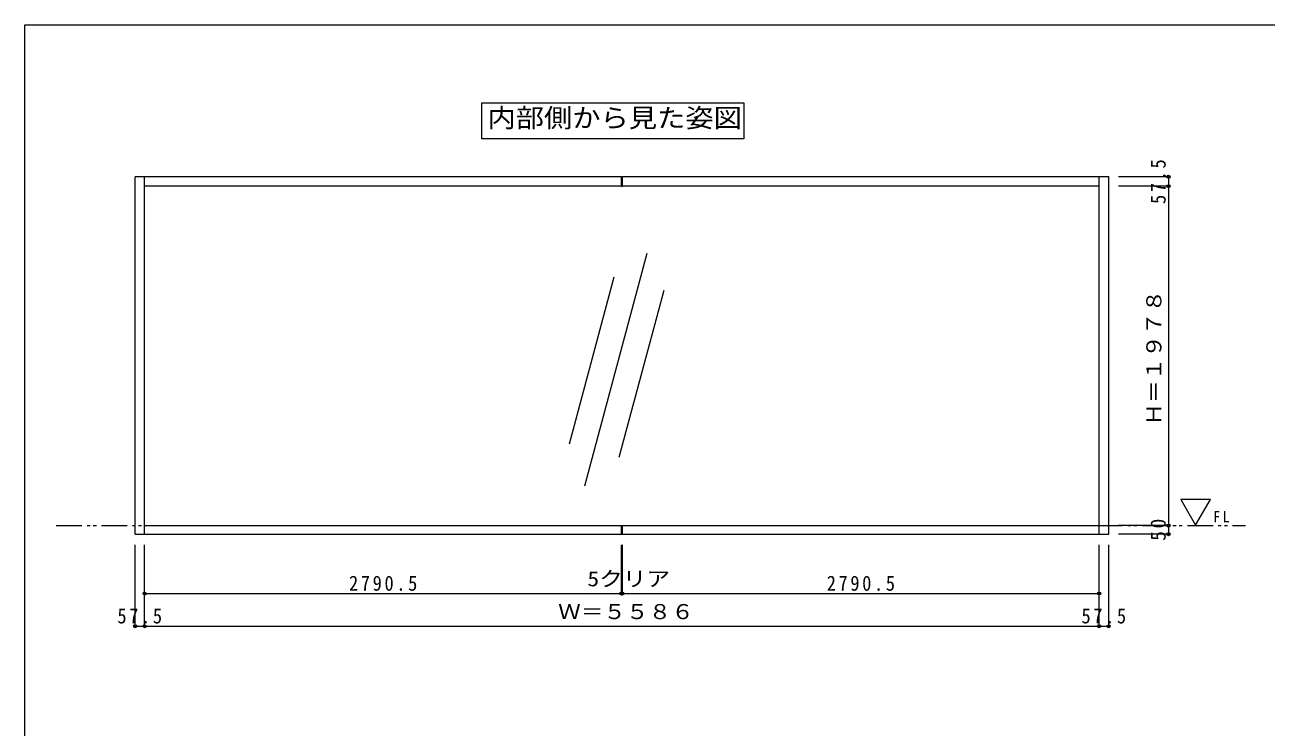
# Model space of a CAD drawing. Units: millimetres on the paper, with parts at other scales. Extents: x -848 to 394, y -812 to -536.
# Drawn here: x -848.1 to -606.7, y -675.1 to -538.5 of the extents above; entities that cross this region are included whole.
import ezdxf
from ezdxf.enums import TextEntityAlignment as Align

# ---------------------------------------------------------------- set-up
doc = ezdxf.new("R2010")
doc.units = ezdxf.units.MM
doc.header["$PDMODE"] = 32
doc.header["$PDSIZE"] = 0.6
doc.linetypes.add('DOUBLE_CHAIN1', pattern=[8.8, 5, -1, 0.6, -0.6, 0.6, -1])
doc.layers.add('1-9_hojyosen', color=7, linetype='Continuous', lineweight=9)
doc.layers.add('F-0', color=5, linetype='Continuous', lineweight=9)
doc.styles.add('ＭＳ ゴシック', font='')
doc.styles.get('ＭＳ ゴシック').set_extended_font_data('MS Gothic')

msp = doc.modelspace()

# ---------------------------------------------------------------- linework, layer by layer
at = {"layer": '1-9_hojyosen'}
for p, q in [((-826.676, -637.581), (-826.676, -568.064)), ((-732.076, -568.064), (-826.676, -568.064)), ((-824.826, -637.581), (-824.826, -568.064)), ((-732.076, -569.914), (-732.076, -568.064)), ((-731.909, -569.914), (-731.909, -568.064)), ((-637.309, -568.064), (-731.909, -568.064)), ((-639.159, -637.581), (-639.159, -568.064)), ((-637.309, -637.581), (-637.309, -568.064)), ((-732.076, -569.914), (-824.826, -569.914)), ((-639.159, -569.914), (-731.909, -569.914)), ((-727.132, -582.982), (-739.25, -628.21)), ((-733.568, -587.58), (-742.276, -620.079)), ((-723.856, -590.182), (-732.564, -622.681)), ((-824.826, -635.914), (-732.076, -635.914)), ((-732.076, -637.581), (-732.076, -635.914)), ((-731.909, -637.581), (-731.909, -635.914)), ((-731.909, -635.914), (-639.159, -635.914)), ((-826.676, -637.581), (-732.076, -637.581)), ((-731.909, -637.581), (-637.309, -637.581))]:
    msp.add_line(p, q, dxfattribs=at)
at = {"layer": '1-9_hojyosen', "color": 3}
for p, q in [((-625.685, -568.064), (-635.433, -568.064)), ((-625.685, -568.064), (-625.685, -569.914)), ((-625.685, -569.914), (-635.433, -569.914)), ((-625.685, -569.914), (-625.685, -635.914)), ((-625.685, -635.914), (-635.433, -635.914)), ((-625.685, -635.914), (-625.685, -637.581)), ((-826.676, -655.48), (-826.676, -639.652)), ((-824.826, -649.126), (-824.826, -639.652)), ((-824.826, -655.48), (-824.826, -639.652)), ((-732.076, -649.126), (-732.076, -639.652)), ((-731.909, -649.126), (-731.909, -639.652)), ((-639.159, -649.126), (-639.159, -639.652)), ((-639.159, -655.48), (-639.159, -639.652)), ((-637.309, -655.48), (-637.309, -639.652)), ((-625.685, -637.581), (-635.433, -637.581)), ((-824.826, -649.126), (-732.076, -649.126)), ((-732.076, -649.126), (-731.909, -649.126)), ((-731.909, -649.126), (-639.159, -649.126)), ((-826.676, -655.48), (-824.826, -655.48)), ((-824.826, -655.48), (-639.159, -655.48)), ((-639.159, -655.48), (-637.309, -655.48))]:
    msp.add_line(p, q, dxfattribs=at)
at = {"layer": '1-9_hojyosen', "color": 2, "linetype": 'DOUBLE_CHAIN1', "lineweight": 13}
msp.add_line((-842.013, -635.914), (-610.699, -635.914), dxfattribs=at)
at = {"layer": '1-9_hojyosen'}
for points in [[(-759.251, -553.718), (-708.302, -553.718), (-708.302, -560.695), (-759.251, -560.695)], [(-620.412, -635.803), (-617.525, -630.803), (-623.299, -630.803)]]:
    msp.add_lwpolyline(points, close=True, dxfattribs=at)
for centre in [(-731.992, -567.937), (-731.992, -568.122), (-731.992, -568.307), (-731.992, -568.492), (-731.992, -568.677), (-731.992, -568.862), (-731.992, -569.047), (-731.992, -569.232), (-731.992, -569.417), (-731.992, -569.602), (-731.992, -569.787), (-731.992, -635.787), (-731.992, -635.972), (-731.992, -636.157), (-731.992, -636.342), (-731.992, -636.527), (-731.992, -636.712), (-731.992, -636.897), (-731.992, -637.082), (-731.992, -637.267), (-731.992, -637.452)]:
    msp.add_arc(centre, 0.151, 236.63686, 303.36314, dxfattribs=at)
at = {"layer": '1-9_hojyosen', "color": 134}
for p in [(-625.685, -568.064), (-625.685, -569.914), (-625.685, -635.914), (-625.685, -637.581), (-824.826, -649.126), (-732.076, -649.126), (-731.909, -649.126), (-639.159, -649.126), (-826.676, -655.48), (-824.826, -655.48), (-639.159, -655.48), (-637.309, -655.48)]:
    msp.add_point(p, dxfattribs=at)
at = {"layer": 'F-0'}
for p, q in [((-848.132, -811.69), (-848.132, -538.527)), ((-848.132, -538.527), (-456.132, -538.527))]:
    msp.add_line(p, q, dxfattribs=at)

# ---------------------------------------------------------------- texts
at = {"layer": '1-9_hojyosen', "style": 'ＭＳ ゴシック'}
for s, height, width, p in [('内部側から見た姿図', 3.666, 1.1, (-758.152, -559.552)), ('5クリア', 2.933, 1.15, (-738.708, -648.597)), ('Ｗ＝５５８６', 2.933, 1.1, (-744.401, -654.982))]:
    msp.add_text(s, height=height, dxfattribs=dict(at, width=width)).set_placement(p, align=Align.BOTTOM_LEFT)
at = {"layer": '1-9_hojyosen', "style": 'ＭＳ ゴシック', "width": 1.1}
msp.add_text('Ｈ＝１９７８', height=2.933, rotation=90, dxfattribs=at).set_placement((-626.185, -616.46), align=Align.BOTTOM_LEFT)
at = {"layer": '1-9_hojyosen', "char_height": 2.933, "attachment_point": 7, "rotation": 90, "style": 'ＭＳ ゴシック'}
for s, insert in [('\\T1.28;\\W0.9;57.5', (-626.185, -573.364)), ('\\T1.27;\\W0.95;50', (-626.185, -638.872))]:
    msp.add_mtext(s, dxfattribs=dict(at, insert=insert))
at = {"layer": '1-9_hojyosen', "attachment_point": 7, "style": 'ＭＳ ゴシック'}
for s, insert, char_height in [('\\T1.36;\\W0.9;FL', (-616.965, -635.258), 2.199), ('\\T1.28;\\W0.9;2790.5', (-785.076, -648.626), 2.933), ('\\T1.28;\\W0.9;2790.5', (-692.159, -648.626), 2.933), ('\\T1.28;\\W0.9;57.5', (-830.126, -654.98), 2.933), ('\\T1.28;\\W0.9;57.5', (-642.609, -654.98), 2.933)]:
    msp.add_mtext(s, dxfattribs=dict(at, insert=insert, char_height=char_height))

doc.saveas('drawing.dxf')
